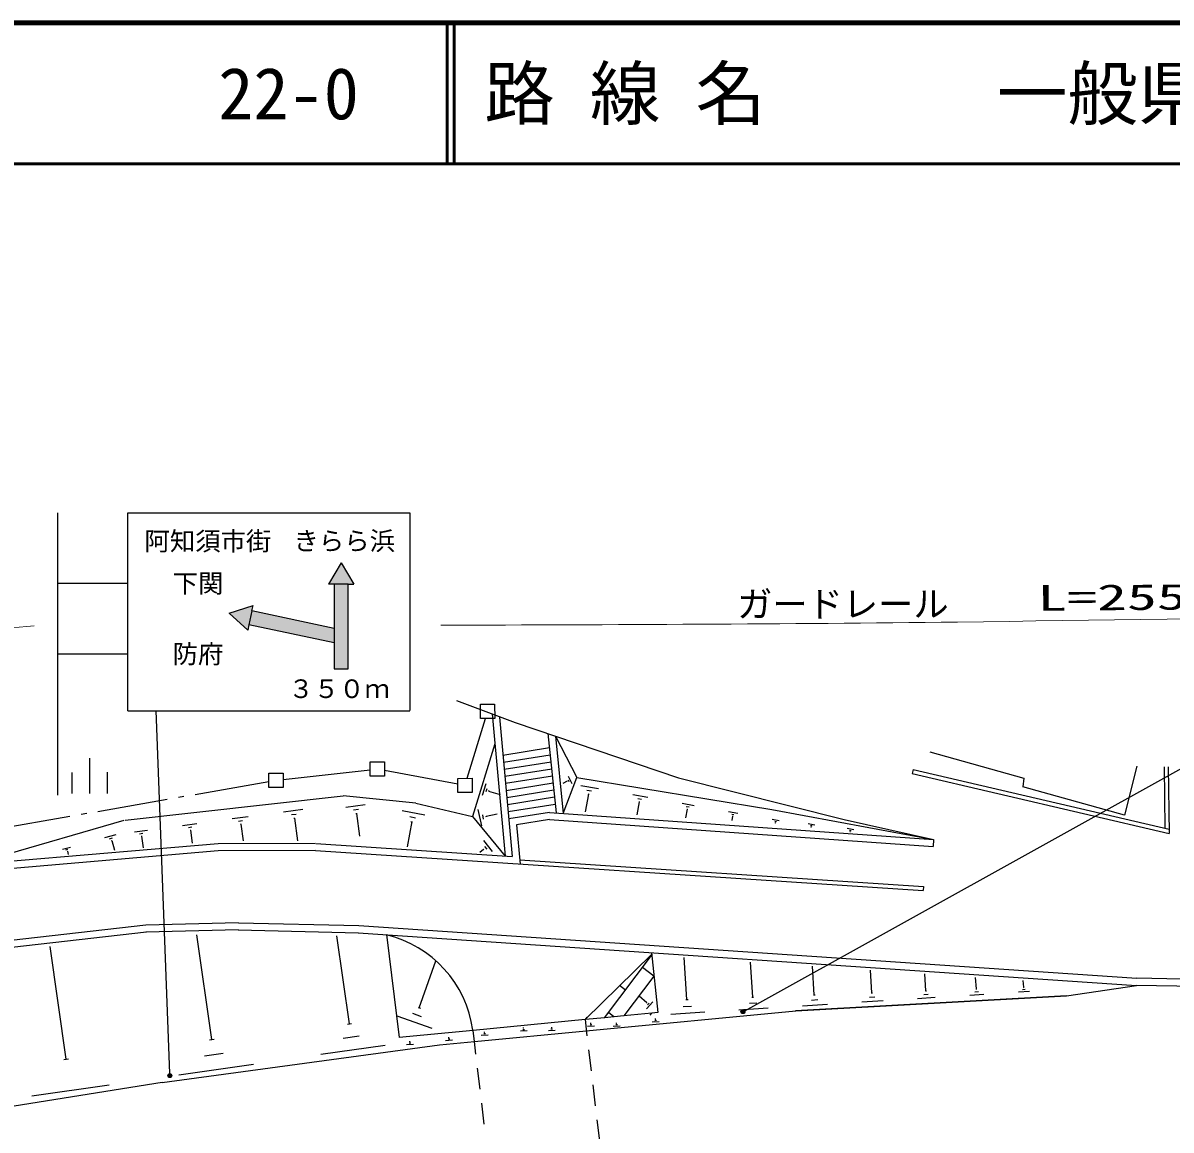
# Model space of a CAD drawing. Units: millimetres, scale not verified. Extents: x 40000 to 680000, y 20000 to 380000.
# Drawn here: x 147675 to 229087, y 301498 to 380000 of the extents above; entities that cross this region are included whole.
import ezdxf
from ezdxf.enums import TextEntityAlignment as Align

# ---------------------------------------------------------------- set-up
doc = ezdxf.new("R2010")
doc.units = ezdxf.units.MM
doc.header["$LTSCALE"] = 1000
for name, color, linetype, lineweight in [('M-BGD', 7, 'Continuous', 25), ('M-BMK-ROW', 30, 'Continuous', 25), ('M-STR-HTXT', 7, 'Continuous', 13), ('M-STR-STR1', 1, 'Continuous', 25), ('M-STR-STRC', 7, 'Continuous', 25), ('M-TTL', 2, 'Continuous', 140), ('M-TTL-LINE', 7, 'Continuous', 50)]:
    doc.layers.add(name, color=color, linetype=linetype, lineweight=lineweight)
doc.layers.add('M-TTL-TXT', color=7, linetype='Continuous')
doc.styles.add('ＭＳ ゴシック', font='')
doc.styles.get('ＭＳ ゴシック').set_extended_font_data('MS Gothic')

msp = doc.modelspace()

# ---------------------------------------------------------------- hatches: boundary and pattern name
at = {"layer": 'M-STR-STRC'}
for points in [[(170239, 341712), (171139, 340212), (170739, 340212), (170739, 334212), (169739, 334212), (169739, 340212), (169339, 340212)], [(162289, 338142), (163989, 338702), (163909, 338312), (169739, 337062), (169739, 336042), (163699, 337332), (163619, 336942)]]:
    msp.add_hatch(color=256, dxfattribs=at).paths.add_polyline_path(points)

# ---------------------------------------------------------------- linework, layer by layer
at = {"layer": 'M-BGD'}
for p, q in [((178407, 331950), (182579, 330402)), ((180944, 331011), (181870, 320929)), ((181466, 330782), (182372, 320889)), ((182579, 330402), (194152, 326479)), ((184906, 329614), (185485, 323991)), ((185427, 329434), (185986, 323952)), ((185427, 329434), (186945, 326499)), ((181138, 328887), (179561, 323742)), ((185007, 328591), (181710, 328066)), ((211971, 328317), (218660, 326452)), ((152425, 325359), (152421, 327865)), ((185058, 328090), (181761, 327564)), ((185119, 327589), (181802, 327063)), ((226658, 327295), (225780, 323836)), ((151172, 325357), (151170, 326861)), ((153678, 325361), (153676, 326864)), ((185170, 327098), (181853, 326562)), ((185221, 326597), (181893, 326061)), ((185986, 323952), (186945, 326499)), ((186333, 326588), (186595, 326078)), ((186945, 326499), (200771, 324222)), ((194152, 326479), (205904, 323508)), ((210810, 327073), (210741, 326782)), ((210741, 326782), (228949, 322517)), ((210810, 327073), (228949, 322828)), ((228592, 327258), (228648, 322897)), ((228893, 327248), (228949, 322517)), ((180490, 326049), (180241, 325227)), ((180561, 325688), (180491, 325488)), ((185271, 326096), (181944, 325560)), ((186264, 326227), (185963, 326067)), ((186253, 326237), (186264, 326207)), ((186334, 326338), (186394, 326208)), ((187226, 325938), (188489, 325719)), ((218660, 326452), (218580, 325831)), ((225780, 323836), (218580, 325831)), ((154923, 323468), (170387, 325203)), ((175540, 324679), (170387, 325203)), ((180701, 325568), (180681, 325518)), ((180691, 325538), (181504, 325289)), ((185322, 325595), (181995, 325059)), ((185373, 325094), (182036, 324558)), ((187768, 325317), (187550, 324054)), ((187658, 325598), (187979, 325548)), ((187728, 325327), (187808, 325317)), ((190926, 325282), (191979, 325103)), ((191287, 325001), (191548, 324962)), ((166159, 324065), (167532, 324257)), ((170569, 324402), (171942, 324584)), ((171121, 324192), (171461, 324243)), ((174559, 324157), (176163, 323858)), ((175540, 324679), (179561, 323742)), ((179921, 324224), (180183, 323062)), ((185424, 324592), (182087, 324057)), ((191378, 324771), (191208, 323839)), ((191348, 324781), (191408, 324761)), ((194415, 324665), (195267, 324516)), ((194776, 324254), (194667, 323633)), ((194706, 324445), (194916, 324405)), ((194756, 324254), (194806, 324244)), ((197703, 324088), (198365, 323969)), ((200771, 324222), (212241, 322093)), ((154833, 323448), (144022, 320306)), ((158993, 323103), (160006, 323245)), ((162501, 323579), (163633, 323731)), ((162952, 323409), (163243, 323449)), ((163093, 323199), (163163, 323209)), ((166711, 323865), (167051, 323906)), ((166881, 323605), (166961, 323615)), ((166921, 323615), (167134, 322001)), ((171281, 323932), (171371, 323942)), ((171331, 323942), (171544, 322338)), ((175241, 323366), (174913, 321571)), ((175101, 323726), (175502, 323647)), ((175191, 323376), (175292, 323356)), ((179561, 323742), (181870, 320929)), ((180253, 323844), (180313, 323553)), ((180503, 323784), (180523, 323714)), ((180513, 323754), (181295, 323925)), ((185004, 324020), (182127, 323565)), ((185024, 323519), (182669, 323145)), ((185004, 324020), (212241, 322093)), ((185024, 323519), (212211, 321592)), ((197934, 323908), (198095, 323878)), ((197995, 323758), (197935, 323437)), ((197975, 323768), (198015, 323758)), ((200812, 323531), (201293, 323451)), ((200982, 323401), (201102, 323381)), ((201002, 323301), (201032, 323291)), ((201022, 323301), (201012, 323250)), ((203348, 323234), (203829, 323144)), ((205904, 323508), (212241, 322093)), ((153481, 322233), (154293, 322455)), ((155576, 322647), (156508, 322769)), ((155947, 322507), (156177, 322538)), ((159405, 322953), (159655, 322993)), ((159525, 322763), (159585, 322773)), ((159555, 322773), (159677, 321831)), ((163123, 323199), (163285, 321996)), ((182669, 323145), (182924, 320349)), ((203519, 323104), (203639, 323084)), ((203539, 323003), (203569, 322993)), ((203559, 322993), (203549, 322953)), ((206115, 322897), (206596, 322817)), ((206286, 322767), (206406, 322747)), ((206306, 322666), (206336, 322666)), ((206326, 322666), (206316, 322616)), ((161511, 321803), (144022, 320306)), ((153822, 322154), (154033, 322214)), ((153943, 322013), (153993, 322033)), ((153973, 322023), (154164, 321332)), ((156057, 322327), (156118, 322337)), ((156088, 322337), (156199, 321515)), ((168407, 321813), (161511, 321803)), ((168437, 321813), (182372, 320889)), ((180325, 322019), (180948, 321258)), ((180406, 321608), (180557, 321418)), ((212241, 322093), (212211, 321592)), ((161512, 321302), (143932, 319794)), ((150486, 321417), (151037, 321568)), ((150726, 321367), (150856, 321408)), ((150806, 321267), (150837, 321277)), ((150827, 321277), (150887, 321027)), ((168408, 321311), (161512, 321302)), ((168408, 321311), (211514, 318474)), ((180336, 321388), (180066, 321177)), ((180316, 321418), (180356, 321368)), ((182903, 320660), (211533, 318774)), ((211533, 318774), (211514, 318474)), ((156377, 316023), (146846, 314947)), ((162952, 316192), (156377, 316023)), ((162952, 316192), (171483, 315993)), ((171483, 315993), (226658, 312259)), ((156428, 315521), (146897, 314446)), ((162963, 315691), (156388, 315521)), ((161059, 307920), (159996, 315346)), ((162943, 315691), (171473, 315492)), ((170820, 309026), (169930, 315259)), ((171443, 315492), (226629, 311758)), ((173458, 315354), (174360, 308058)), ((150736, 306512), (149593, 314510)), ((175781, 310155), (176949, 313505)), ((192244, 313957), (187530, 309329)), ((188923, 309461), (192255, 313866)), ((192234, 314087), (192701, 309827)), ((194755, 310752), (194570, 313729)), ((192417, 312413), (191614, 313023)), ((199426, 310929), (199262, 313405)), ((203786, 311086), (203663, 313110)), ((207875, 311231), (207773, 312835)), ((192417, 312413), (190286, 309594)), ((211704, 311367), (211632, 312570)), ((215292, 311502), (215231, 312324)), ((218640, 311627), (218609, 312098)), ((267426, 311473), (226658, 312259)), ((190404, 311418), (189982, 311738)), ((191918, 310528), (191376, 310998)), ((221678, 311010), (202464, 309941)), ((202474, 309941), (221678, 311010)), ((203736, 311075), (203846, 311086)), ((207825, 311231), (207925, 311232)), ((211564, 311116), (211875, 311137)), ((211664, 311367), (211744, 311377)), ((214812, 311071), (215814, 311132)), ((215172, 311292), (215423, 311312)), ((215252, 311502), (215322, 311502)), ((218280, 311296), (219041, 311337)), ((218560, 311467), (218750, 311477)), ((218620, 311617), (218670, 311627)), ((221678, 311010), (226629, 311758)), ((267416, 310972), (226649, 311758)), ((175700, 310185), (175861, 310135)), ((191889, 310097), (192329, 310599)), ((191898, 310508), (191928, 310538)), ((191959, 310378), (192069, 310498)), ((194485, 310261), (195086, 310292)), ((194685, 310752), (194835, 310763)), ((199186, 310488), (199707, 310529)), ((199355, 310919), (199486, 310929)), ((202945, 310313), (204719, 310425)), ((203586, 310714), (204037, 310745)), ((207164, 310579), (208668, 310681)), ((207705, 310920), (208086, 310941)), ((211113, 310835), (212356, 310917)), ((174198, 309602), (176675, 308733)), ((175300, 309774), (175912, 309554)), ((187570, 309329), (187690, 309490)), ((188924, 309463), (187572, 309333)), ((187624, 308530), (202474, 309941)), ((190286, 309594), (188924, 309463)), ((189584, 309532), (189203, 309823)), ((192272, 309786), (190286, 309594)), ((192160, 309636), (192280, 309797)), ((192701, 309827), (192272, 309786)), ((192531, 309346), (192531, 309396)), ((193623, 309718), (196019, 309872)), ((198434, 310026), (200509, 310159)), ((170680, 309005), (170971, 309046)), ((179595, 308563), (174360, 308058)), ((183240, 308612), (183120, 308611)), ((183190, 308712), (183160, 308712)), ((183180, 308712), (183180, 308762)), ((185426, 308565), (184945, 308534)), ((185235, 308644), (185115, 308644)), ((185185, 308745), (185155, 308745)), ((185175, 308745), (185175, 308795)), ((187572, 309333), (187530, 309329)), ((188202, 308859), (187711, 308838)), ((188011, 308949), (187891, 308939)), ((187961, 309039), (187931, 309039)), ((187941, 309039), (187941, 309089)), ((190016, 308872), (189525, 308841)), ((189826, 308951), (189705, 308951)), ((189775, 309052), (189745, 309052)), ((189755, 309052), (189755, 309102)), ((192782, 309166), (192291, 309145)), ((192592, 309256), (192471, 309246)), ((192541, 309346), (192511, 309346)), ((160899, 307899), (161229, 307940)), ((170381, 308023), (171523, 308185)), ((175122, 307749), (175092, 307738)), ((175102, 307738), (175102, 307789)), ((177208, 307541), (179688, 307776)), ((178129, 307863), (177638, 307832)), ((177939, 307943), (177819, 307943)), ((177889, 308043), (177858, 308043)), ((177879, 308043), (177878, 308093)), ((179688, 307776), (187624, 308530)), ((180665, 308227), (180174, 308207)), ((180474, 308317), (180354, 308317)), ((180424, 308417), (180394, 308407)), ((180404, 308417), (180404, 308457)), ((183431, 308532), (182950, 308501)), ((157555, 304868), (177208, 307541)), ((160549, 306766), (161872, 306959)), ((168799, 306868), (173369, 307516)), ((175363, 307558), (174872, 307538)), ((175173, 307648), (175052, 307638)), ((150566, 306492), (150907, 306543)), ((158717, 305421), (164018, 306180)), ((157555, 304868), (127761, 300086)), ((148314, 303933), (153786, 304712))]:
    msp.add_line(p, q, dxfattribs=at)
msp.add_arc((171544, 307463), 8109, 7.92363, 76.4238, dxfattribs=at)
at = {"layer": 'M-BMK-ROW'}
for p, q in [((180122, 331692), (181124, 331693)), ((180123, 330690), (180122, 331692)), ((181124, 331693), (181125, 330691)), ((179166, 326438), (180474, 330690)), ((181125, 330691), (180123, 330690)), ((172299, 327602), (173301, 327603)), ((172300, 326599), (172299, 327602)), ((173301, 327603), (173302, 326601)), ((165113, 326800), (166115, 326801)), ((165114, 325798), (165113, 326800)), ((166115, 326801), (166116, 325799)), ((166116, 326360), (172299, 327050)), ((173302, 326601), (172300, 326599)), ((173302, 327012), (178515, 326036)), ((159876, 325302), (165114, 326219)), ((166116, 325799), (165114, 325798)), ((178515, 326437), (179517, 326439)), ((178516, 325435), (178515, 326437)), ((179517, 326439), (179519, 325436)), ((152980, 324095), (157906, 324957)), ((158694, 325095), (159088, 325164)), ((179519, 325436), (178516, 325435)), ((145772, 322834), (151010, 323751)), ((151798, 323889), (152192, 323958))]:
    msp.add_line(p, q, dxfattribs=at)
at = {"layer": 'M-STR-HTXT'}
for points in [[(177308, 337291), (189513, 337331), (201718, 337371), (213935, 337521), (233758, 337765), (253613, 338300), (273366, 337243), (297966, 335928), (322408, 332145), (346850, 328362)], [(92682, 326571), (100765, 328665), (108848, 330760), (116995, 332626), (121867, 333742), (126762, 334776), (131699, 335514), (137252, 336344), (142858, 336798), (148464, 337252)]]:
    msp.add_open_spline(points, degree=3, knots=[0, 0, 0, 0, 1, 1, 1, 2, 2, 2, 3, 3, 3, 3], dxfattribs=at)
at = {"layer": 'M-STR-STR1'}
for p, q in [((179595, 308563), (179592, 308587)), ((187530, 309329), (179595, 308563)), ((179688, 307776), (179595, 308563)), ((187530, 309329), (187667, 308172)), ((179795, 306872), (179688, 307776)), ((187785, 307179), (187961, 305689)), ((180089, 304390), (179912, 305879)), ((188079, 304696), (188256, 303207)), ((180382, 301907), (180206, 303397)), ((188374, 302214), (188550, 300724))]:
    msp.add_line(p, q, dxfattribs=at)
at = {"layer": 'M-STR-STRC'}
for p, q in [((150119, 345252), (150119, 325252)), ((155119, 331232), (155119, 345252)), ((155119, 345252), (175119, 345252)), ((175119, 345252), (175119, 331252)), ((170239, 341712), (169339, 340212)), ((170239, 341712), (171139, 340212)), ((155119, 340252), (150119, 340252)), ((169739, 340212), (169339, 340212)), ((170739, 340212), (169739, 340212)), ((169739, 340212), (169739, 334212)), ((170739, 334212), (170739, 340212)), ((170739, 340212), (171139, 340212)), ((162289, 338142), (163989, 338702)), ((163909, 338312), (163989, 338702)), ((162289, 338142), (163619, 336942)), ((163909, 338312), (163699, 337332)), ((169739, 337062), (163909, 338312)), ((163699, 337332), (163619, 336942)), ((169739, 336042), (163699, 337332)), ((155119, 335252), (150119, 335252)), ((169739, 334212), (170739, 334212)), ((198854, 309960), (242907, 334409)), ((155119, 331232), (175119, 331232)), ((158079, 305502), (157119, 331252)), ((198691, 309854), (198761, 309924)), ((158049, 305312), (158119, 305382))]:
    msp.add_line(p, q, dxfattribs=at)
for centre, radius in [((198731, 309894), 140), ((198731, 309894), 140), ((198731, 309894), 110), ((198731, 309894), 80), ((198731, 309894), 50), ((158089, 305352), 140), ((158089, 305352), 110), ((158089, 305352), 80), ((158089, 305352), 50), ((158089, 305352), 20)]:
    msp.add_circle(centre, radius, dxfattribs=at)
at = {"layer": 'M-TTL'}
msp.add_line((680000, 380000), (40000, 380000), dxfattribs=at)
at = {"layer": 'M-TTL-LINE'}
for p, q in [((177750, 380000), (177750, 370000)), ((178250, 380000), (178250, 370000)), ((40000, 370000), (680000, 370000))]:
    msp.add_line(p, q, dxfattribs=at)

# ---------------------------------------------------------------- texts
at = {"layer": 'M-STR-HTXT', "style": 'ＭＳ ゴシック'}
msp.add_text('ガードレール', height=1833, rotation=0.078, dxfattribs=at).set_placement((198317, 337320), align=Align.BOTTOM_LEFT)
at = {"layer": 'M-STR-HTXT', "style": 'ＭＳ ゴシック', "width": 1.7}
msp.add_text('L=255.0', height=1833, rotation=0.473, dxfattribs=at).set_placement((219613, 337766), align=Align.BOTTOM_LEFT)
at = {"layer": 'M-STR-STRC', "style": 'ＭＳ ゴシック'}
for s, p in [('阿知須市街', (156289, 342202)), ('きらら浜', (166859, 342218)), ('下関', (158289, 339202)), ('防府', (158289, 334202)), ('３５０ｍ', (166496, 331734))]:
    msp.add_text(s, height=1320, dxfattribs=at).set_placement(p, align=Align.BOTTOM_LEFT)
at = {"layer": 'M-TTL-TXT', "style": 'ＭＳ ゴシック'}
for s, p in [('路 線 名', (180380, 375000)), ('一般県道\u3000山口阿知須宇部線', (216734, 375000)), ('22-0', (161521, 375000))]:
    msp.add_text(s, height=3666, dxfattribs=at).set_placement(p, align=Align.MIDDLE_LEFT)

doc.saveas('drawing.dxf')
